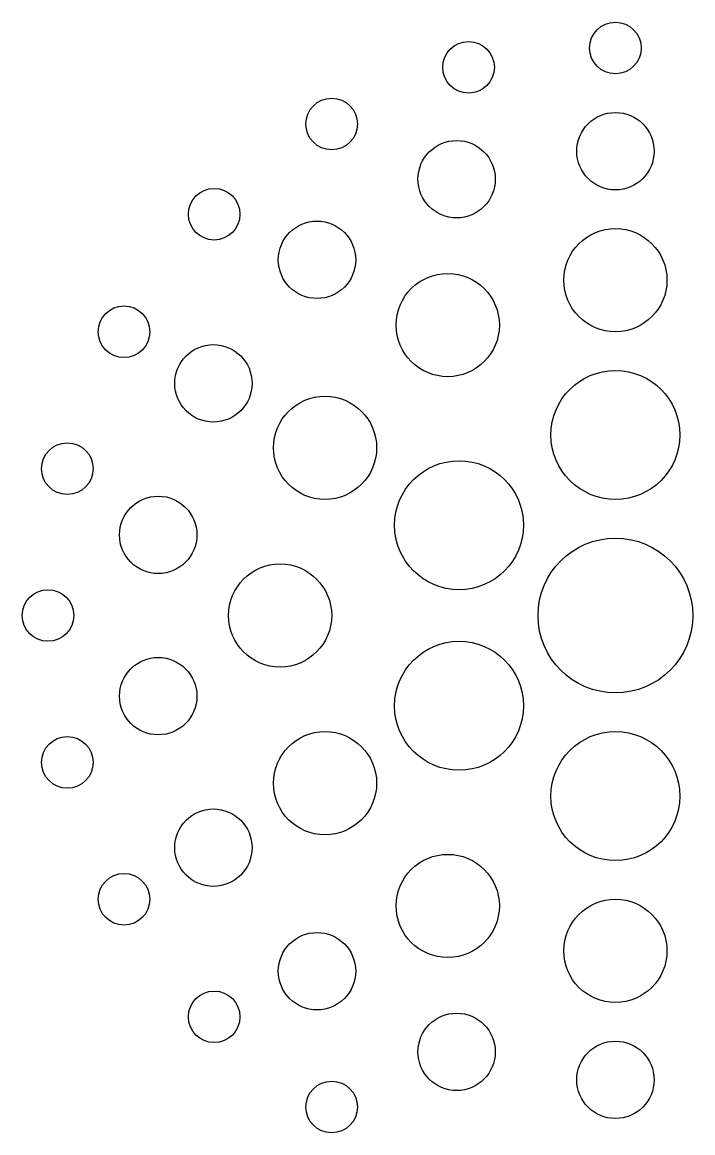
# Model space of a CAD drawing. Header units: millimetres. Extents: x 10 to 1179, y 5 to 836.
# Drawn here: x 673.9 to 803.9, y 178.9 to 394.2 of the extents above; entities that cross this region are included whole.
import ezdxf

# ---------------------------------------------------------------- set-up
doc = ezdxf.new("R2010")
doc.units = ezdxf.units.MM

msp = doc.modelspace()

# ---------------------------------------------------------------- linework, layer by layer
at = {"color": 7, "linetype": 'Continuous', "lineweight": 25}
for centre, radius in [((788.894, 389.183), 5), ((760.424, 385.434), 5), ((733.894, 374.445), 5), ((788.894, 369.183), 7.5), ((758.113, 363.755), 7.5), ((711.113, 356.964), 5), ((731.044, 348.127), 7.5), ((788.894, 344.183), 10), ((756.394, 335.474), 10), ((693.632, 334.183), 5), ((710.952, 324.183), 7.5), ((788.894, 314.183), 12.5), ((732.603, 311.683), 10), ((682.643, 307.653), 5), ((758.584, 296.683), 12.5), ((700.262, 294.811), 7.5), ((788.894, 279.183), 15), ((723.894, 279.183), 10), ((678.894, 279.183), 5), ((758.584, 261.683), 12.5), ((700.262, 263.554), 7.5), ((732.603, 246.683), 10), ((788.894, 244.183), 12.5), ((682.643, 250.713), 5), ((710.952, 234.183), 7.5), ((756.394, 222.891), 10), ((693.632, 224.183), 5), ((788.894, 214.183), 10), ((731.044, 210.239), 7.5), ((711.113, 201.401), 5), ((758.113, 194.61), 7.5), ((788.894, 189.183), 7.5), ((733.894, 183.92), 5)]:
    msp.add_circle(centre, radius, dxfattribs=at)

doc.saveas('drawing.dxf')
